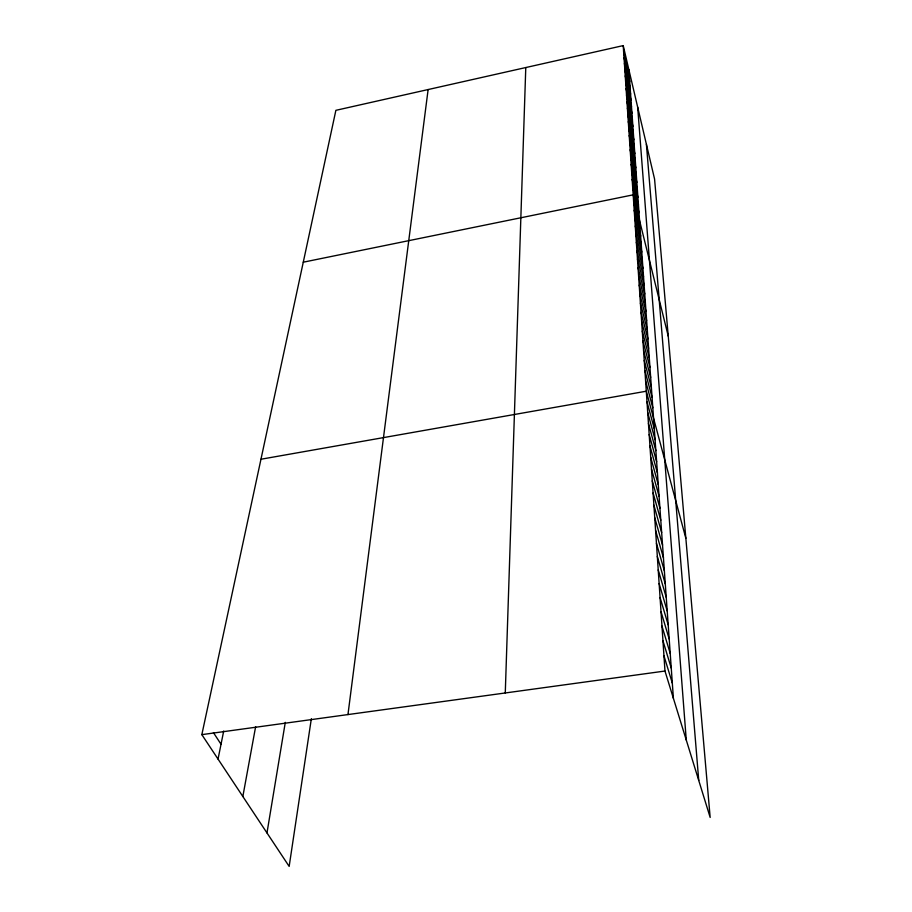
<?xml version="1.0" encoding="UTF-8"?>
<svg xmlns="http://www.w3.org/2000/svg" width="912" height="912" viewBox="0 0 912 912"><rect width="100%" height="100%" fill="white"/><g stroke="black" fill="none" stroke-linecap="round" stroke-linejoin="round"><path stroke-width="1.37" d="M505.271 692.972L525.779 67.545M347.962 714.575L428.127 89.547M311.345 718.702L289.161 866.4L201.837 734.639L335.878 110.329L623.215 45.6L654.565 179.037L710.163 817.437L664.973 671.038L623.215 45.6M266.977 832.941L285.296 722.361M242.843 796.507L255.634 726.659M218.036 759.08L223.702 731.014M303.274 262.2L633.179 194.837L668.257 336.175M260.969 459.238L646.289 391.214L685.847 538.274M201.837 734.639L664.973 671.038M213.419 732.598L221.035 744.26M663.947 655.762L672.315 683.099M662.956 640.783L671.266 668.143M661.964 626.077L670.217 653.459M661.006 611.644L669.203 639.05M660.06 597.485L668.2 624.902M659.137 583.577L667.208 610.994M658.225 569.92L666.25 597.349M657.324 556.514L665.293 583.931M656.446 543.347L664.358 570.752M655.58 530.408L663.446 557.802M654.736 517.685L662.545 545.08M653.904 505.202L661.656 532.562M653.083 492.925L660.79 520.262M652.274 480.852L659.935 508.166M650.701 457.311L658.259 484.58M651.476 468.985L659.091 496.276M649.937 445.843L657.438 473.066M649.184 434.557L656.64 461.746M648.443 423.453L655.853 450.608M646.996 401.793L654.314 428.857M647.714 412.532L655.078 439.652M644.909 370.557L652.091 397.495M645.593 380.806L652.821 407.789M644.237 360.479L651.373 387.361M642.926 340.769L649.971 367.547M643.576 350.55L650.666 377.374M641.649 321.662L648.603 348.327M642.276 331.147L649.287 357.869M640.406 303.115L647.281 329.665M641.022 312.314L647.942 338.922M639.802 294.052L646.642 320.534M638.617 276.313L645.377 302.681M639.209 285.114L646.004 311.539M637.465 259.076L644.146 285.319M638.035 267.638L644.761 293.938M636.348 242.341L642.949 268.447M636.907 250.652L643.541 276.826M634.729 218.093L641.216 244.006M635.265 226.062L641.786 252.043M635.801 234.145L642.367 260.182M633.692 202.487L640.099 228.251M634.205 210.239L640.657 236.071M632.153 179.402L638.457 204.961M632.654 187.063L639.004 212.701M631.15 164.388L637.374 189.799M631.64 171.844L637.91 197.323M629.69 142.614L635.824 167.808M630.169 149.773L636.337 175.036M630.659 157.024L636.85 182.366M628.3 121.684L634.319 146.661M628.756 128.569L634.82 153.615M629.223 135.546L635.311 160.66M626.954 101.574L632.882 126.312M627.399 108.186L633.361 133.015M627.844 114.901L633.84 139.787M625.655 82.205L631.492 106.727M626.088 88.578L631.948 113.179M626.51 95.03L632.415 119.711M624.412 63.566L630.158 87.86M624.823 69.7L630.602 94.073M625.244 75.913L631.047 100.366M623.614 51.517L629.291 75.662M624.013 57.502L629.725 81.727M646.403 144.278L698.74 780.444M637.67 107.114L686.269 740.02M628.87 69.665L673.398 698.341"/></g></svg>
